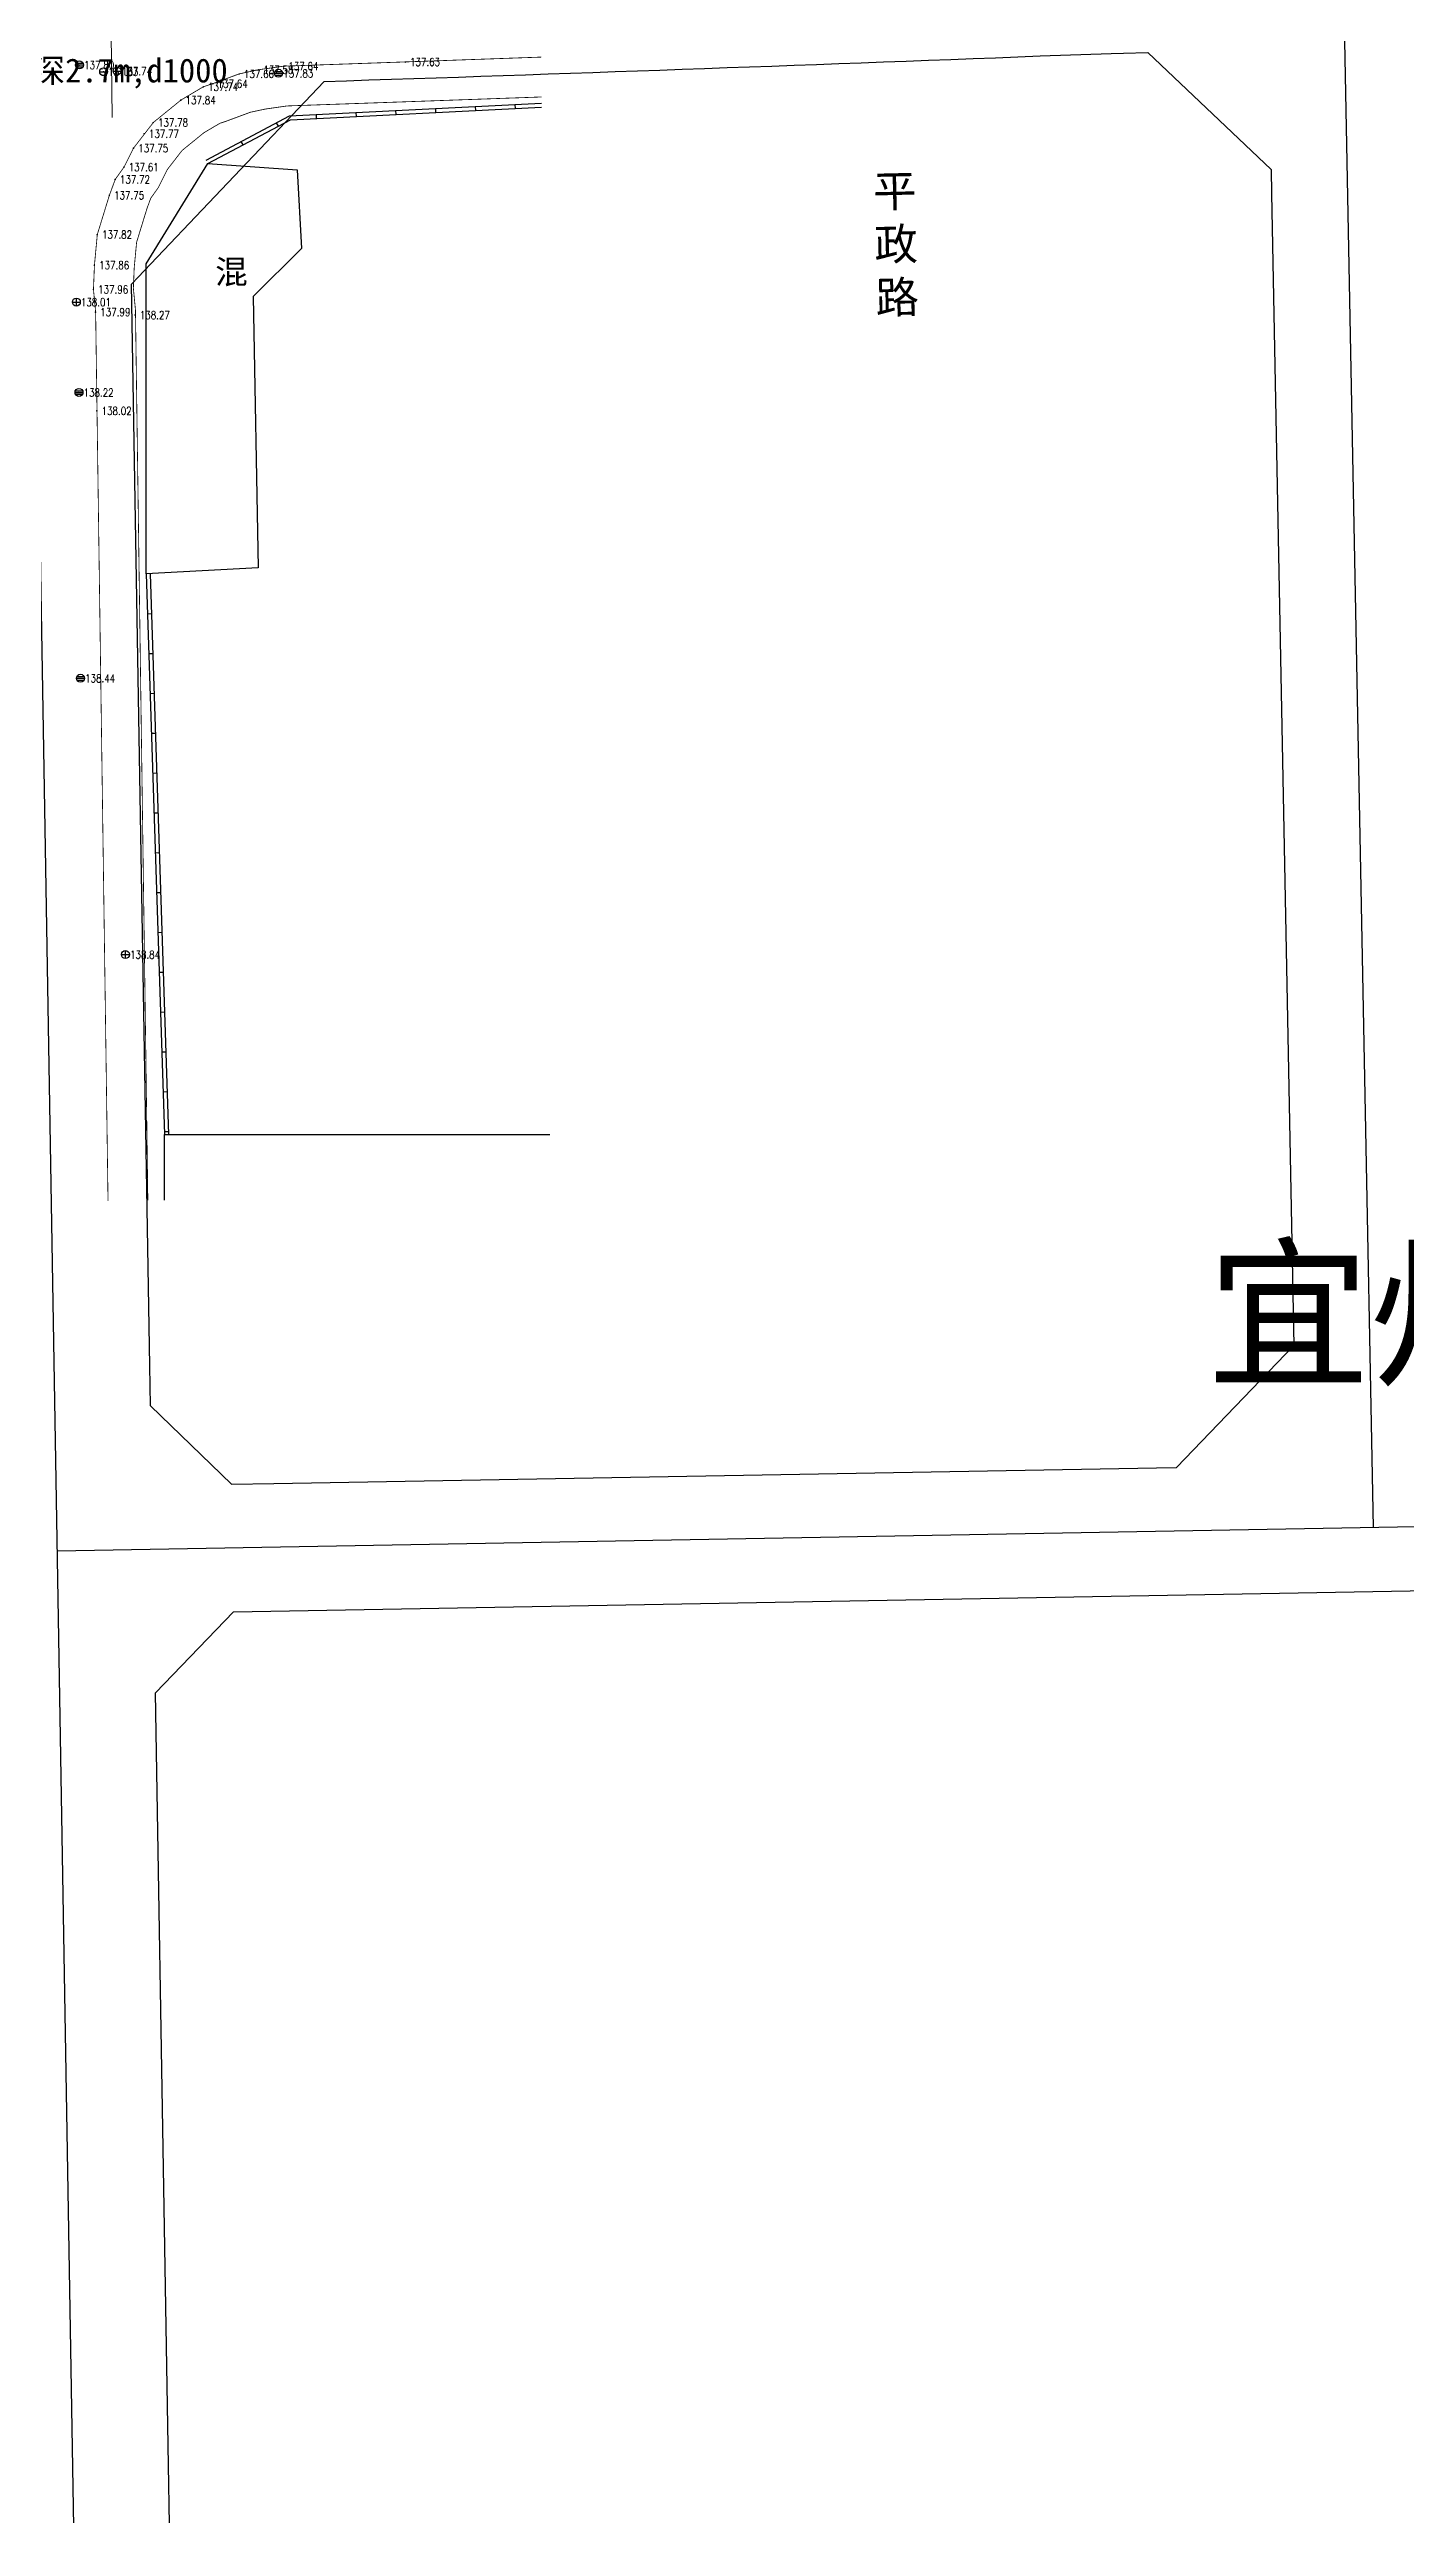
# Model space of a CAD drawing. Extents: x 529262 to 576451, y 2694391 to 2717535.
# Drawn here: x 563864.9 to 564035.2, y 2709893.4 to 2710202.7 of the extents above; entities that cross this region are included whole.
import ezdxf
from ezdxf.enums import TextEntityAlignment as Align
from ezdxf.xclip import XClip

# ---------------------------------------------------------------- set-up
doc = ezdxf.new("R2010")
doc.units = 0
doc.header["$XCLIPFRAME"] = 0
for name, color, linetype in [('a红线图', 1, 'Continuous'), ('COMPONENT', 8, 'Continuous'), ('DLSS', 4, 'Continuous'), ('GCD', 8, 'Continuous'), ('JMD', 8, 'Continuous'), ('PP-COM', 7, 'Continuous'), ('RD-中线', 40, 'Continuous'), ('RD-红线', 7, 'Continuous'), ('RD-路名', 7, 'Continuous'), ('地块名称', 1, 'Continuous')]:
    doc.layers.add(name, color=color, linetype=linetype)
doc.layers.add('现状管道深度（物探资料）', color=2, linetype='Continuous', plot=False)
doc.styles.add('HZ', font='rs.shx', dxfattribs={"width": 0.8, "bigfont": 'hztxt.shx'})
doc.styles.get("Standard").update_dxf_attribs({"font": '', "height": 2.5, "bigfont": 'smfs.shx'})
doc.styles.add('宋体', font='', dxfattribs={"width": 0.75})
doc.styles.add('黑体', font='simhei.ttf')
doc.styles.get('Standard').set_extended_font_data('FangSong_GB2312')
doc.styles.get('宋体').set_extended_font_data('SimSun')

# ---------------------------------------------------------------- blocks, each defined once
blk = doc.blocks.new('A$C19FD0107')
at = {"layer": 'RD-中线', "color": 8, "linetype": 'Continuous', "flags": 128}
blk.add_lwpolyline([(-7114.57, 14662.94), (-7124.46, 15200.21, 0.000824), (-7124.48, 15201.2), (-7126.39, 15289.25, -0.001188), (-7126.42, 15290.68), (-7134.81, 15786.15, -0.001971), (-7134.84, 15788.51), (-7135.46, 15856.79, -0.007213), (-7135.41, 15865.44), (-7130.8, 16098.5)], format="xyb", dxfattribs=at)
blk.add_lwpolyline([(-6970.87, 15830.51), (-6966.93, 15626.62)], dxfattribs=at)
at = {"layer": 'RD-中线', "color": 8, "linetype": 'Continuous'}
blk.add_lwpolyline([(-6145.95, 15629.53), (-6583.68, 15623.04, -0.057862), (-6611.22, 15625.82), (-6627.55, 15629.41, 0.058625), (-6655.45, 15632.19), (-7132.06, 15623.67)], format="xyb", dxfattribs=at)
at = {"layer": 'RD-红线', "color": 8, "linetype": 'Continuous', "flags": 128}
blk.add_lwpolyline([(-7098.56, 15808.04, 0.001497), (-7008.7, 15811.24), (-6999.79, 15811.53), (-6998.26, 15811.59), (-6995.22, 15811.69)], format="xyb", dxfattribs=at)
at = {"layer": 'RD-红线', "color": 8, "linetype": 'Continuous'}
for points in [[(-6979.73, 15796.99), (-6995.22, 15811.69, 0.418317)], [(-7098.56, 15808.04), (-7122.75, 15782.63, 0.409654)], [(-6991.6, 15634.18), (-6976.87, 15649.47, 0.41465)], [(-7120.36, 15641.89), (-7110.19, 15632.07, 0.414485)], [(-7109.93, 15616.07), (-7119.75, 15605.9, 0.413942)]]:
    blk.add_lwpolyline(points, format="xyb", dxfattribs=at)
at = {"layer": 'RD-红线', "color": 8, "linetype": 'Continuous', "flags": 128}
for points in [[(-6979.73, 15796.99), (-6979.67, 15793.94), (-6976.87, 15649.47)], [(-7120.36, 15641.89), (-7120.45, 15646.9), (-7122.75, 15782.63)], [(-7110.19, 15632.07), (-7104.87, 15632.16), (-6994.1, 15634.14), (-6991.6, 15634.18)], [(-7109.93, 15616.07), (-6652.87, 15624.23)], [(-7117.4, 15466.75), (-7117.48, 15471.74), (-7119.75, 15605.9)]]:
    blk.add_lwpolyline(points, dxfattribs=at)
blk = doc.blocks.new('GC200')
at = {"linetype": 'Continuous', "const_width": 0.2, "flags": 128}
blk.add_lwpolyline([(-0.1, 0, 1), (0.1, 0, 1)], format="xyb", close=True, dxfattribs=at)
blk = doc.blocks.new('gcbj0103')
for p, q in [((-1, 0), (1, 0)), ((-0.9, 0.43), (0.9, 0.43)), ((-0.88, -0.47), (0.88, -0.47))]:
    blk.add_line(p, q)
blk.add_circle((0, 0), 1)
blk = doc.blocks.new('gcbj0102')
for p, q in [((-1, 0), (1, 0)), ((0, -1), (0, 1))]:
    blk.add_line(p, q)
blk.add_circle((0, 0), 1)
blk = doc.blocks.new('gcbj0101')
blk.add_line((-1, 0), (1, 0))
blk.add_circle((0, 0), 1)

msp = doc.modelspace()

# ---------------------------------------------------------------- linework, layer by layer
at = {"layer": 'a红线图', "color": 8, "lineweight": 0}
msp.add_lwpolyline([(564173.981, 2710386.935), (563873.709, 2710369.644), (563870.884, 2710309.766), (563872.16, 2710249.854), (563872.822, 2710194.104)], dxfattribs=at)
msp.add_lwpolyline([(564173.981, 2710386.935), (563873.709, 2710369.644), (563870.884, 2710309.766), (563872.16, 2710249.854), (563872.822, 2710194.104)], dxfattribs=at)
at = {"layer": 'DLSS', "linetype": 'Continuous', "const_width": 0.1, "flags": 128}
for points in [[(563872.298, 2710058.194), (563870.743, 2710169.72), (563870.47, 2710172.561), (563870.594, 2710175.602), (563870.954, 2710179.447), (563872.468, 2710184.37), (563873.208, 2710186.362), (563874.309, 2710187.911), (563875.501, 2710190.283), (563877.983, 2710193.495), (563881.453, 2710196.314), (563884.269, 2710197.981), (563885.463, 2710198.371), (563888.762, 2710199.594), (563891.206, 2710200.115), (563894.33, 2710200.56), (563909.607, 2710201.095), (563926.668, 2710201.7)], [(563877.298, 2710058.285), (563875.74, 2710169.994), (563875.48, 2710172.699), (563875.584, 2710175.267), (563875.884, 2710178.469), (563877.205, 2710182.763), (563877.665, 2710184.003), (563878.605, 2710185.325), (563879.752, 2710187.607), (563881.585, 2710189.979), (563884.318, 2710192.2), (563886.343, 2710193.399), (563887.109, 2710193.649), (563890.16, 2710194.78), (563892.081, 2710195.189), (563894.771, 2710195.572), (563909.782, 2710196.098), (563926.708, 2710196.698)]]:
    msp.add_lwpolyline(points, dxfattribs=at)
at = {"layer": 'JMD', "linetype": 'Continuous'}
for p, q in [((563923.439, 2710195.262), (563923.414, 2710195.761)), ((563893.675, 2710193.017), (563893.441, 2710193.459)), ((563898.472, 2710193.987), (563898.446, 2710194.486)), ((563903.465, 2710194.242), (563903.44, 2710194.741)), ((563908.459, 2710194.497), (563908.433, 2710194.996)), ((563913.452, 2710194.752), (563913.427, 2710195.251)), ((563918.446, 2710195.007), (563918.42, 2710195.506)), ((563889.257, 2710190.676), (563889.023, 2710191.118)), ((563877.265, 2710131.872), (563877.764, 2710131.889)), ((563877.428, 2710126.875), (563877.928, 2710126.891)), ((563877.592, 2710121.878), (563878.092, 2710121.894)), ((563877.755, 2710116.88), (563878.255, 2710116.897)), ((563877.919, 2710111.883), (563878.419, 2710111.899)), ((563878.082, 2710106.886), (563878.582, 2710106.902)), ((563878.246, 2710101.888), (563878.746, 2710101.905)), ((563878.41, 2710096.891), (563878.909, 2710096.907)), ((563878.573, 2710091.894), (563879.073, 2710091.91)), ((563878.737, 2710086.896), (563879.236, 2710086.913)), ((563878.9, 2710081.899), (563879.4, 2710081.915)), ((563879.064, 2710076.902), (563879.564, 2710076.918)), ((563879.227, 2710071.904), (563879.727, 2710071.921)), ((563879.391, 2710066.907), (563879.891, 2710066.923))]:
    msp.add_line(p, q, dxfattribs=at)
at = {"layer": 'JMD', "linetype": 'Continuous', "flags": 128}
for points in [[(563884.605, 2710188.777), (563895.053, 2710194.313), (563926.714, 2710195.93)], [(563884.839, 2710188.335), (563895.189, 2710193.819), (563926.718, 2710195.429)], [(563877.101, 2710136.87), (563879.403, 2710066.54)], [(563877.601, 2710136.886), (563879.903, 2710066.556)]]:
    msp.add_lwpolyline(points, dxfattribs=at)
at = {"layer": 'JMD', "linetype": 'Continuous'}
msp.add_lwpolyline([(563877.101, 2710175.763), (563884.839, 2710188.335), (563896.042, 2710187.573), (563896.566, 2710177.668), (563890.501, 2710171.656), (563891.152, 2710137.62), (563877.101, 2710136.87)], close=True, dxfattribs=at)
msp.add_lwpolyline([(563879.403, 2710058.323), (563879.403, 2710066.54), (563927.761, 2710066.54)], dxfattribs=at)

# ---------------------------------------------------------------- block references
at = {"layer": 'COMPONENT', "linetype": 'Continuous', "xscale": 0.5, "yscale": 0.5}
for name, p in [('gcbj0103', (563868.71, 2710200.711)), ('gcbj0101', (563871.749, 2710199.87)), ('gcbj0101', (563873.427, 2710199.946)), ('gcbj0103', (563893.69, 2710199.668)), ('gcbj0102', (563868.322, 2710170.963)), ('gcbj0103', (563868.655, 2710159.631)), ('gcbj0103', (563868.841, 2710123.78)), ('gcbj0102', (563874.473, 2710089.119))]:
    msp.add_blockref(name, p, dxfattribs=at)
at = {"layer": 'GCD', "color": 3, "linetype": 'Continuous'}
ref = msp.add_blockref('GC200', (563868.699, 2710200.686, 137.796), dxfattribs=dict(at, xscale=0.5, yscale=0.5, zscale=0.5))
ref.add_attrib('height', '137.80', dxfattribs={"linetype": 'Continuous', "height": 1, "style": 'HZ', "width": 0.8}).set_placement((563869.299, 2710200.686, 137.796), align=Align.MIDDLE_LEFT)
ref = msp.add_blockref('GC200', (563871.731, 2710199.848, 137.825), dxfattribs=dict(at, xscale=0.5, yscale=0.5, zscale=0.5))
ref.add_attrib('height', '137.83', dxfattribs={"linetype": 'Continuous', "height": 1, "style": 'HZ', "width": 0.8}).set_placement((563872.331, 2710199.848, 137.825), align=Align.MIDDLE_LEFT)
ref = msp.add_blockref('GC200', (563873.445, 2710199.937, 137.736), dxfattribs=dict(at, xscale=0.5, yscale=0.5, zscale=0.5))
ref.add_attrib('height', '137.74', dxfattribs={"linetype": 'Continuous', "height": 1, "style": 'HZ', "width": 0.8}).set_placement((563874.045, 2710199.937, 137.736), align=Align.MIDDLE_LEFT)
ref = msp.add_blockref('GC200', (563885.451, 2710198.355, 137.641), dxfattribs=dict(at, xscale=0.5, yscale=0.5, zscale=0.5))
ref.add_attrib('height', '137.64', dxfattribs={"linetype": 'Continuous', "height": 1, "style": 'HZ', "width": 0.8}).set_placement((563886.051, 2710198.355, 137.641), align=Align.MIDDLE_LEFT)
ref = msp.add_blockref('GC200', (563888.75, 2710199.578, 137.661), dxfattribs=dict(at, xscale=0.5, yscale=0.5, zscale=0.5))
ref.add_attrib('height', '137.66', dxfattribs={"linetype": 'Continuous', "height": 1, "style": 'HZ', "width": 0.8}).set_placement((563889.35, 2710199.578, 137.661), align=Align.MIDDLE_LEFT)
ref = msp.add_blockref('GC200', (563891.194, 2710200.099, 137.581), dxfattribs=dict(at, xscale=0.5, yscale=0.5, zscale=0.5))
ref.add_attrib('height', '137.58', dxfattribs={"linetype": 'Continuous', "height": 1, "style": 'HZ', "width": 0.8}).set_placement((563891.794, 2710200.099, 137.581), align=Align.MIDDLE_LEFT)
ref = msp.add_blockref('GC200', (563893.689, 2710199.653, 137.831), dxfattribs=dict(at, xscale=0.5, yscale=0.5, zscale=0.5))
ref.add_attrib('height', '137.83', dxfattribs={"linetype": 'Continuous', "height": 1, "style": 'HZ', "width": 0.8}).set_placement((563894.289, 2710199.653, 137.831), align=Align.MIDDLE_LEFT)
ref = msp.add_blockref('GC200', (563894.318, 2710200.544, 137.637), dxfattribs=dict(at, xscale=0.5, yscale=0.5, zscale=0.5))
ref.add_attrib('height', '137.64', dxfattribs={"linetype": 'Continuous', "height": 1, "style": 'HZ', "width": 0.8}).set_placement((563894.918, 2710200.544, 137.637), align=Align.MIDDLE_LEFT)
ref = msp.add_blockref('GC200', (563909.595, 2710201.079, 137.631), dxfattribs=dict(at, xscale=0.5, yscale=0.5, zscale=0.5))
ref.add_attrib('height', '137.63', dxfattribs={"linetype": 'Continuous', "height": 1, "style": 'HZ', "width": 0.8}).set_placement((563910.195, 2710201.079, 137.631), align=Align.MIDDLE_LEFT)
ref = msp.add_blockref('GC200', (563881.441, 2710196.298, 137.838), dxfattribs=dict(at, xscale=0.5, yscale=0.5, zscale=0.5))
ref.add_attrib('height', '137.84', dxfattribs={"linetype": 'Continuous', "height": 1, "style": 'HZ', "width": 0.8}).set_placement((563882.041, 2710196.298, 137.838), align=Align.MIDDLE_LEFT)
ref = msp.add_blockref('GC200', (563884.257, 2710197.965, 137.738), dxfattribs=dict(at, xscale=0.5, yscale=0.5, zscale=0.5))
ref.add_attrib('height', '137.74', dxfattribs={"linetype": 'Continuous', "height": 1, "style": 'HZ', "width": 0.8}).set_placement((563884.857, 2710197.965, 137.738), align=Align.MIDDLE_LEFT)
ref = msp.add_blockref('GC200', (563876.83, 2710192.084, 137.769), dxfattribs=dict(at, xscale=0.5, yscale=0.5, zscale=0.5))
ref.add_attrib('height', '137.77', dxfattribs={"linetype": 'Continuous', "height": 1, "style": 'HZ', "width": 0.8}).set_placement((563877.43, 2710192.084, 137.769), align=Align.MIDDLE_LEFT)
ref = msp.add_blockref('GC200', (563877.971, 2710193.479, 137.784), dxfattribs=dict(at, xscale=0.5, yscale=0.5, zscale=0.5))
ref.add_attrib('height', '137.78', dxfattribs={"linetype": 'Continuous', "height": 1, "style": 'HZ', "width": 0.8}).set_placement((563878.571, 2710193.479, 137.784), align=Align.MIDDLE_LEFT)
ref = msp.add_blockref('GC200', (563875.489, 2710190.267, 137.747), dxfattribs=dict(at, xscale=0.5, yscale=0.5, zscale=0.5))
ref.add_attrib('height', '137.75', dxfattribs={"linetype": 'Continuous', "height": 1, "style": 'HZ', "width": 0.8}).set_placement((563876.089, 2710190.267, 137.747), align=Align.MIDDLE_LEFT)
ref = msp.add_blockref('GC200', (563873.196, 2710186.346, 137.715), dxfattribs=dict(at, xscale=0.5, yscale=0.5, zscale=0.5))
ref.add_attrib('height', '137.72', dxfattribs={"linetype": 'Continuous', "height": 1, "style": 'HZ', "width": 0.8}).set_placement((563873.796, 2710186.346, 137.715), align=Align.MIDDLE_LEFT)
ref = msp.add_blockref('GC200', (563874.297, 2710187.895, 137.609), dxfattribs=dict(at, xscale=0.5, yscale=0.5, zscale=0.5))
ref.add_attrib('height', '137.61', dxfattribs={"linetype": 'Continuous', "height": 1, "style": 'HZ', "width": 0.8}).set_placement((563874.897, 2710187.895, 137.609), align=Align.MIDDLE_LEFT)
ref = msp.add_blockref('GC200', (563872.456, 2710184.354, 137.746), dxfattribs=dict(at, xscale=0.5, yscale=0.5, zscale=0.5))
ref.add_attrib('height', '137.75', dxfattribs={"linetype": 'Continuous', "height": 1, "style": 'HZ', "width": 0.8}).set_placement((563873.056, 2710184.354, 137.746), align=Align.MIDDLE_LEFT)
ref = msp.add_blockref('GC200', (563870.942, 2710179.431, 137.82), dxfattribs=dict(at, xscale=0.5, yscale=0.5, zscale=0.5))
ref.add_attrib('height', '137.82', dxfattribs={"linetype": 'Continuous', "height": 1, "style": 'HZ', "width": 0.8}).set_placement((563871.542, 2710179.431, 137.82), align=Align.MIDDLE_LEFT)
ref = msp.add_blockref('GC200', (563870.582, 2710175.586, 137.864), dxfattribs=dict(at, xscale=0.5, yscale=0.5, zscale=0.5))
ref.add_attrib('height', '137.86', dxfattribs={"linetype": 'Continuous', "height": 1, "style": 'HZ', "width": 0.8}).set_placement((563871.182, 2710175.586, 137.864), align=Align.MIDDLE_LEFT)
ref = msp.add_blockref('GC200', (563868.291, 2710170.946, 138.012), dxfattribs=dict(at, xscale=0.5, yscale=0.5, zscale=0.5))
ref.add_attrib('height', '138.01', dxfattribs={"linetype": 'Continuous', "height": 1, "style": 'HZ', "width": 0.8}).set_placement((563868.891, 2710170.946, 138.012), align=Align.MIDDLE_LEFT)
ref = msp.add_blockref('GC200', (563870.458, 2710172.545, 137.96), dxfattribs=dict(at, xscale=0.5, yscale=0.5, zscale=0.5))
ref.add_attrib('height', '137.96', dxfattribs={"linetype": 'Continuous', "height": 1, "style": 'HZ', "width": 0.8}).set_placement((563871.058, 2710172.545, 137.96), align=Align.MIDDLE_LEFT)
ref = msp.add_blockref('GC200', (563870.731, 2710169.704, 137.991), dxfattribs=dict(at, xscale=0.5, yscale=0.5, zscale=0.5))
ref.add_attrib('height', '137.99', dxfattribs={"linetype": 'Continuous', "height": 1, "style": 'HZ', "width": 0.8}).set_placement((563871.331, 2710169.704, 137.991), align=Align.MIDDLE_LEFT)
ref = msp.add_blockref('GC200', (563875.688, 2710169.338, 138.268), dxfattribs=dict(at, xscale=0.5, yscale=0.5, zscale=0.5))
ref.add_attrib('height', '138.27', dxfattribs={"linetype": 'Continuous', "height": 1, "style": 'HZ', "width": 0.8}).set_placement((563876.288, 2710169.338, 138.268), align=Align.MIDDLE_LEFT)
ref = msp.add_blockref('GC200', (563868.629, 2710159.611, 138.219), dxfattribs=dict(at, xscale=0.5, yscale=0.5, zscale=0.5))
ref.add_attrib('height', '138.22', dxfattribs={"linetype": 'Continuous', "height": 1, "style": 'HZ', "width": 0.8}).set_placement((563869.229, 2710159.611, 138.219), align=Align.MIDDLE_LEFT)
ref = msp.add_blockref('GC200', (563870.895, 2710157.319, 138.024), dxfattribs=dict(at, xscale=0.5, yscale=0.5, zscale=0.5))
ref.add_attrib('height', '138.02', dxfattribs={"linetype": 'Continuous', "height": 1, "style": 'HZ', "width": 0.8}).set_placement((563871.495, 2710157.319, 138.024), align=Align.MIDDLE_LEFT)
ref = msp.add_blockref('GC200', (563868.825, 2710123.764, 138.436), dxfattribs=dict(at, xscale=0.5, yscale=0.5, zscale=0.5))
ref.add_attrib('height', '138.44', dxfattribs={"linetype": 'Continuous', "height": 1, "style": 'HZ', "width": 0.8}).set_placement((563869.425, 2710123.764, 138.436), align=Align.MIDDLE_LEFT)
ref = msp.add_blockref('GC200', (563874.46, 2710089.099, 138.84), dxfattribs=dict(at, xscale=0.5, yscale=0.5, zscale=0.5))
ref.add_attrib('height', '138.84', dxfattribs={"linetype": 'Continuous', "height": 1, "style": 'HZ', "width": 0.8}).set_placement((563875.06, 2710089.099, 138.84), align=Align.MIDDLE_LEFT)
at = {"layer": 'PP-COM'}
ref = msp.add_blockref('A$C19FD0107', (570997.993, 2694390.603), dxfattribs=at)
XClip(ref).set_block_clipping_path([(-9366.4383134884, 14428.6043910822), (-3328.4480743363, 17452.7484863754)])

# ---------------------------------------------------------------- texts
at = {"layer": 'JMD', "linetype": 'Continuous', "style": '宋体'}
msp.add_text('混', height=3, dxfattribs=at).set_placement((563889.828, 2710174.769), align=Align.MIDDLE_RIGHT)
at = {"layer": 'RD-路名', "color": 7, "insert": (563968.261, 2710186.847), "char_height": 4, "width": 50.99419, "attachment_point": 1, "rotation": 1.30936, "style": '黑体'}
msp.add_mtext('平\\P政\\P路', dxfattribs=at)
at = {"layer": '地块名称', "color": 1}
msp.add_text('宜州区住建局', height=15, dxfattribs=at).set_placement((564010.222, 2710036.519))
at = {"layer": '现状管道深度（物探资料）', "color": 3}
msp.add_text('雨水井深2.7m,d1000', height=3, dxfattribs=at).set_placement((563868.93, 2710200.025), align=Align.MIDDLE_CENTER)

doc.saveas('drawing.dxf')
